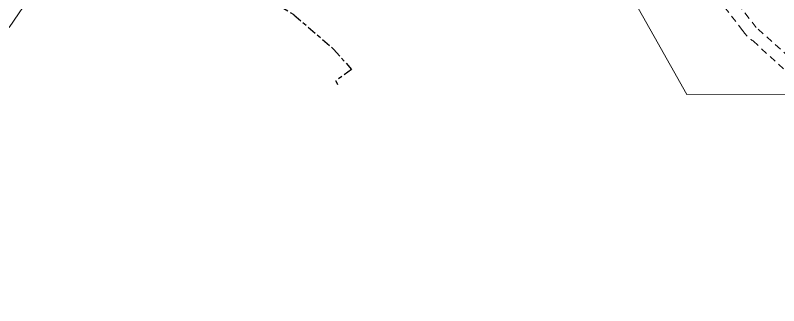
# Model space of a CAD drawing. Header units: metres. Extents: x 300929 to 302396, y 6244220 to 6246836.
# Drawn here: x 301292.7 to 301624.5, y 6244317 to 6244443.4 of the extents above; entities that cross this region are included whole.
import ezdxf

# ---------------------------------------------------------------- set-up
doc = ezdxf.new("R2010")
doc.units = ezdxf.units.M
doc.linetypes.add('Cable Exist UG', pattern=[8.2, 4, -1.2, 1.8, -1.2])
doc.linetypes.add('Dash', pattern=[5, 3, -2])
for name, color, linetype, lineweight in [('Cadastre Developer_SP_EXT', 7, 'Continuous', 5), ('Cadastre Land Parcels_SP_EXT', 7, 'Continuous', 5), ('Cadastre Roads_SP_EXT', 7, 'Continuous', 5)]:
    doc.layers.add(name, color=color, linetype=linetype, lineweight=lineweight)
doc.layers.add('Mains_HV_EXT', color=7, linetype='Continuous')

msp = doc.modelspace()

# ---------------------------------------------------------------- linework, layer by layer
at = {"layer": 'Cadastre Developer_SP_EXT', "linetype": 'Dash'}
for points in [[(301570.6, 6244611.28, 0.086298), (301808.31, 6244347.62)], [(301875.33, 6244316.99, -0.107028), (301597.01, 6244597.83)], [(301746.3, 6244384.72, -0.017798), (301616.29, 6244509.09)], [(301636.36, 6244418.57), (301614.71, 6244438.1), (301570.96, 6244494.56), (301570.96, 6244494.56, 0.359966), (301552.94, 6244498.7), (301552.94, 6244498.7), (301539.34, 6244489.42), (301539.34, 6244489.42), (301542.54, 6244483.78), (301551.91, 6244490.01), (301551.91, 6244490.01, -0.375159), (301570.39, 6244486.56), (301570.39, 6244486.56), (301608.91, 6244436.63), (301608.91, 6244436.63, 0.085697), (301613.33, 6244432.21), (301613.33, 6244432.21), (301631.02, 6244415.99)]]:
    msp.add_lwpolyline(points, format="xyb", dxfattribs=at)
at = {"layer": 'Cadastre Land Parcels_SP_EXT', "linetype": 'Continuous'}
msp.add_lwpolyline([(301625.42, 6244473.69), (301594.39, 6244508.45), (301569.73, 6244510.19), (301563.22, 6244465.26), (301552.04, 6244466.88), (301558.33, 6244455.65), (301570.39, 6244434.14), (301584.56, 6244408.86), (301631.78, 6244409.14), (301634.55, 6244381.01), (301634.83, 6244371.02), (301629, 6244364.83), (301670.84, 6244366.14), (301678.72, 6244420.59), (301625.42, 6244473.69)], close=True, dxfattribs=at)
at = {"layer": 'Cadastre Roads_SP_EXT', "linetype": 'Continuous'}
msp.add_lwpolyline([(301290.07, 6244438.11), (301300.23, 6244453.3), (301310.38, 6244468.49), (301323.74, 6244488.47), (301283.19, 6244506.59)], dxfattribs=at)
at = {"layer": 'Mains_HV_EXT', "linetype": 'Cable Exist UG'}
msp.add_lwpolyline([(301337.91, 6244490.4), (301413.78, 6244443.63), (301431.03, 6244428.67), (301438.81, 6244419.81), (301431.92, 6244414.84), (301432.67, 6244413.28)], dxfattribs=at)

doc.saveas('drawing.dxf')
